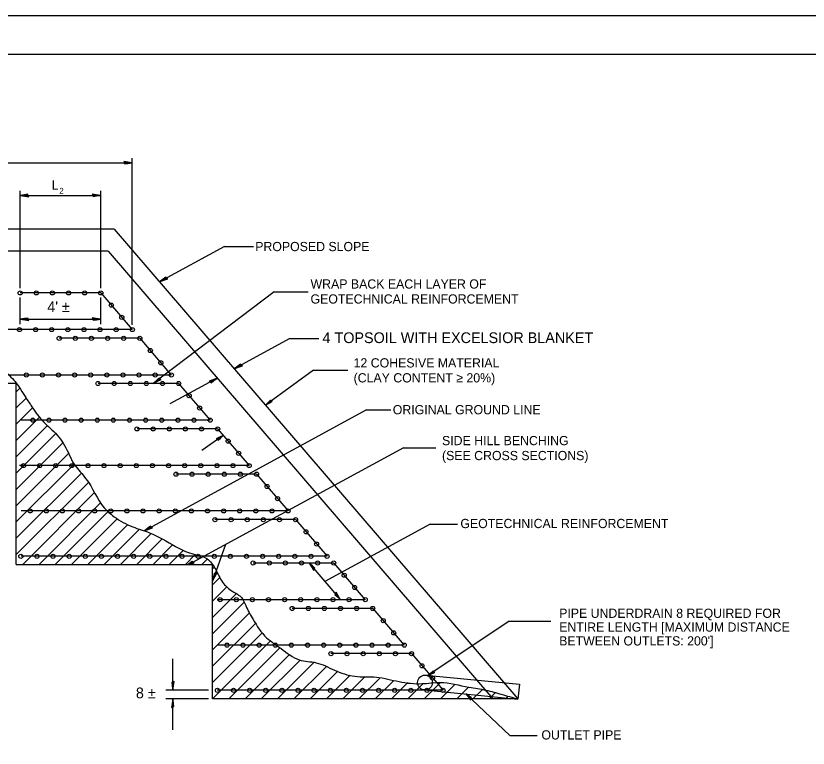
# Model space of a CAD drawing. Extents: x 0 to 2.83, y -0.13 to 1.83.
# Drawn here: x 0.496 to 1.356, y 1.038 to 1.833 of the extents above; entities that cross this region are included whole.
import ezdxf

# ---------------------------------------------------------------- set-up
doc = ezdxf.new("R2010")
doc.units = 0
for name, color, linetype in [('RD_Pr_Roadway_Dimensions', 7, 'Continuous'), ('RD_Pr_Roadway_Notes', 7, 'Continuous'), ('SH_General_Details', 7, 'Continuous'), ('SH_Printer_Plotting_Border', 7, 'Continuous')]:
    doc.layers.add(name, color=color, linetype=linetype)

msp = doc.modelspace()

# ---------------------------------------------------------------- linework, layer by layer
at = {"layer": 'RD_Pr_Roadway_Dimensions'}
for p, q in [((0.6227, 1.49772), (0.6227, 1.67866)), ((0.28375, 1.67366), (0.6227, 1.67366)), ((0.50098, 1.53753), (0.50098, 1.64343)), ((0.58848, 1.53753), (0.58848, 1.64343)), ((0.50098, 1.63843), (0.58848, 1.63843)), ((0.50098, 1.49858), (0.50098, 1.5276)), ((0.58848, 1.49858), (0.58848, 1.5276)), ((0.50098, 1.50404), (0.58848, 1.50404)), ((0.66666, 1.10113), (0.66666, 1.13546)), ((0.70527, 1.10113), (0.65895, 1.10113)), ((0.70527, 1.09176), (0.65895, 1.09176)), ((0.66666, 1.05819), (0.66666, 1.09176))]:
    msp.add_line(p, q, dxfattribs=at)
for points in [[(0.61409, 1.67378), (0.61438, 1.6725), (0.61801, 1.67305), (0.6227, 1.67366), (0.6177, 1.67434), (0.61332, 1.67511), (0.61409, 1.67378), (0.61447, 1.67293), (0.61955, 1.67366), (0.614, 1.67464), (0.61482, 1.67354), (0.61715, 1.67369), (0.61491, 1.67404)], [(0.50959, 1.63831), (0.5093, 1.63959), (0.50567, 1.63904), (0.50098, 1.63843), (0.50598, 1.63775), (0.51036, 1.63698), (0.50959, 1.63831), (0.5092, 1.63916), (0.50413, 1.63843), (0.50968, 1.63745), (0.50886, 1.63855), (0.50653, 1.6384), (0.50877, 1.63805)], [(0.57987, 1.63856), (0.58016, 1.63727), (0.5838, 1.63783), (0.58848, 1.63843), (0.58349, 1.63912), (0.57911, 1.63989), (0.57987, 1.63856), (0.58026, 1.63771), (0.58533, 1.63844), (0.57978, 1.63941), (0.58061, 1.63832), (0.58294, 1.63847), (0.5807, 1.63881)], [(0.57987, 1.50417), (0.58016, 1.50288), (0.5838, 1.50344), (0.58848, 1.50404), (0.58349, 1.50473), (0.57911, 1.50549), (0.57987, 1.50417), (0.58026, 1.50332), (0.58533, 1.50405), (0.57978, 1.50502), (0.58061, 1.50393), (0.58294, 1.50408), (0.5807, 1.50442)], [(0.50959, 1.50392), (0.5093, 1.5052), (0.50567, 1.50465), (0.50098, 1.50404), (0.50598, 1.50336), (0.51036, 1.50259), (0.50959, 1.50392), (0.5092, 1.50477), (0.50413, 1.50404), (0.50968, 1.50306), (0.50886, 1.50416), (0.50653, 1.50401), (0.50877, 1.50366)], [(0.66679, 1.10974), (0.6655, 1.10945), (0.66606, 1.10581), (0.66666, 1.10113), (0.66735, 1.10613), (0.66812, 1.11051), (0.66679, 1.10974), (0.66594, 1.10935), (0.66667, 1.10428), (0.66764, 1.10983), (0.66655, 1.10901), (0.6667, 1.10667), (0.66704, 1.10892)], [(0.66654, 1.08315), (0.66782, 1.08344), (0.66727, 1.08707), (0.66666, 1.09176), (0.66598, 1.08676), (0.66521, 1.08238), (0.66654, 1.08315), (0.66739, 1.08353), (0.66666, 1.08861), (0.66568, 1.08306), (0.66678, 1.08388), (0.66663, 1.08621), (0.66628, 1.08397)]]:
    msp.add_lwpolyline(points, dxfattribs=at)
at = {"layer": 'RD_Pr_Roadway_Notes'}
for p, q in [((0.72287, 1.58297), (0.65229, 1.54458)), ((0.72287, 1.58297), (0.75427, 1.58297)), ((0.77671, 1.53383), (0.6455, 1.43419)), ((0.77671, 1.53383), (0.81347, 1.53383)), ((0.79368, 1.4829), (0.73345, 1.45013)), ((0.79368, 1.4829), (0.82508, 1.4829)), ((0.81955, 1.44851), (0.7672, 1.41086)), ((0.81955, 1.44851), (0.85662, 1.44851)), ((0.71495, 1.44007), (0.66336, 1.41201)), ((0.87689, 1.40551), (0.63578, 1.27437)), ((0.87689, 1.40551), (0.90337, 1.40551)), ((0.72136, 1.37789), (0.69833, 1.36132)), ((0.91697, 1.36447), (0.68416, 1.23784)), ((0.91697, 1.36447), (0.95224, 1.36447)), ((0.94623, 1.28164), (0.83176, 1.21938)), ((0.94623, 1.28164), (0.97573, 1.28164)), ((0.81465, 1.23929), (0.84886, 1.19947)), ((1.0318, 1.17604), (0.94347, 1.11702)), ((1.0318, 1.17604), (1.07695, 1.17604)), ((1.0326, 1.05204), (0.98488, 1.09714)), ((1.0326, 1.05204), (1.0621, 1.05204))]:
    msp.add_line(p, q, dxfattribs=at)
for points in [[(0.65992, 1.54858), (0.65905, 1.54957), (0.65612, 1.54735), (0.65229, 1.54458), (0.65701, 1.54637), (0.66122, 1.54778), (0.65992, 1.54858), (0.65917, 1.54914), (0.65506, 1.54608), (0.6604, 1.54787), (0.65916, 1.54844), (0.65718, 1.5472), (0.65931, 1.54797)], [(0.74107, 1.45414), (0.7402, 1.45513), (0.73727, 1.4529), (0.73345, 1.45013), (0.73816, 1.45192), (0.74238, 1.45334), (0.74107, 1.45414), (0.74033, 1.4547), (0.73622, 1.45163), (0.74156, 1.45343), (0.74031, 1.454), (0.73833, 1.45275), (0.74047, 1.45352)], [(0.65243, 1.4393), (0.65143, 1.44015), (0.64887, 1.43751), (0.6455, 1.43419), (0.64989, 1.43667), (0.65385, 1.43871), (0.65243, 1.4393), (0.65161, 1.43975), (0.64801, 1.43609), (0.65302, 1.43867), (0.6517, 1.43905), (0.64994, 1.43752), (0.65193, 1.4386)], [(0.70733, 1.43607), (0.7082, 1.43508), (0.71112, 1.4373), (0.71495, 1.44007), (0.71023, 1.43829), (0.70602, 1.43687), (0.70733, 1.43607), (0.70807, 1.43551), (0.71218, 1.43857), (0.70684, 1.43678), (0.70809, 1.43621), (0.71006, 1.43745), (0.70793, 1.43668)], [(0.77347, 1.41524), (0.7726, 1.41601), (0.77026, 1.41373), (0.7672, 1.41086), (0.77116, 1.41296), (0.77472, 1.41468), (0.77347, 1.41524), (0.77275, 1.41565), (0.76947, 1.41249), (0.77398, 1.41467), (0.77282, 1.41503), (0.77122, 1.41371), (0.77301, 1.41463)], [(0.71509, 1.37351), (0.71596, 1.37274), (0.7183, 1.37503), (0.72136, 1.37789), (0.7174, 1.37579), (0.71384, 1.37408), (0.71509, 1.37351), (0.71581, 1.3731), (0.71909, 1.37626), (0.71458, 1.37409), (0.71574, 1.37372), (0.71734, 1.37504), (0.71555, 1.37413)], [(0.64341, 1.27837), (0.64254, 1.27937), (0.63961, 1.27714), (0.63578, 1.27437), (0.6405, 1.27616), (0.64471, 1.27757), (0.64341, 1.27837), (0.64266, 1.27893), (0.63855, 1.27587), (0.64389, 1.27767), (0.64265, 1.27823), (0.64067, 1.27699), (0.6428, 1.27776)], [(0.68868, 1.24016), (0.68781, 1.24114), (0.68488, 1.23892), (0.68339, 1.23784)], [(0.68552, 1.23784), (0.68577, 1.23794), (0.68999, 1.23935), (0.68868, 1.24016), (0.68794, 1.24072), (0.68408, 1.23784)], [(0.68439, 1.23784), (0.68917, 1.23945), (0.68792, 1.24002), (0.68594, 1.23877), (0.68808, 1.23954)], [(0.82017, 1.23268), (0.82095, 1.23373), (0.81817, 1.23613), (0.81465, 1.23929), (0.81739, 1.23505), (0.81966, 1.23123), (0.82017, 1.23268), (0.82056, 1.23352), (0.8167, 1.2369), (0.81958, 1.23205), (0.81987, 1.23339), (0.81824, 1.23506), (0.81944, 1.23313)], [(0.84334, 1.20608), (0.84256, 1.20502), (0.84535, 1.20263), (0.84886, 1.19947), (0.84612, 1.20371), (0.84385, 1.20753), (0.84334, 1.20608), (0.84295, 1.20523), (0.84681, 1.20186), (0.84394, 1.2067), (0.84364, 1.20537), (0.84528, 1.2037), (0.84407, 1.20562)], [(0.94989, 1.12118), (0.94905, 1.12199), (0.94663, 1.11978), (0.94347, 1.11702), (0.9475, 1.11899), (0.95112, 1.12058), (0.94989, 1.12118), (0.94919, 1.12162), (0.9458, 1.11857), (0.95038, 1.1206), (0.94923, 1.121), (0.94758, 1.11973), (0.94941, 1.12059)], [(0.99037, 1.0918), (0.99096, 1.09281), (0.98828, 1.09467), (0.98488, 1.09714), (0.98769, 1.09365), (0.99005, 1.09048), (0.99037, 1.0918), (0.99064, 1.09259), (0.98691, 1.09521), (0.9899, 1.0912), (0.99004, 1.09241), (0.98844, 1.09373), (0.98968, 1.09214)]]:
    msp.add_lwpolyline(points, dxfattribs=at)
at = {"layer": 'SH_General_Details'}
for p, q in [((2.83333, 1.83333), (-0.00001, 1.83333)), ((0.60312, 1.60181), (0.28375, 1.60181)), ((0.60312, 1.60181), (1.04139, 1.09176)), ((0.59646, 1.57797), (0.28375, 1.57797)), ((0.59646, 1.57797), (1.01425, 1.09176)), ((0.58848, 1.53253), (0.50098, 1.53253)), ((0.58848, 1.53253), (0.6227, 1.49272)), ((0.6227, 1.49272), (0.28856, 1.49272)), ((0.63084, 1.48324), (0.54334, 1.48324)), ((0.63084, 1.48324), (0.66505, 1.44342)), ((0.66505, 1.44342), (0.28856, 1.44342)), ((0.28375, 1.43467), (0.49678, 1.43467)), ((0.49678, 1.23784), (0.49678, 1.43467)), ((0.49678, 1.42532), (0.50048, 1.42902)), ((0.67298, 1.43419), (0.58548, 1.43419)), ((0.67298, 1.43419), (0.70719, 1.39438)), ((0.49678, 1.40764), (0.50748, 1.41834)), ((0.49678, 1.38996), (0.51449, 1.40767)), ((0.49678, 1.37228), (0.52208, 1.39758)), ((0.70719, 1.39438), (0.50189, 1.39438)), ((0.49678, 1.35461), (0.53061, 1.38843)), ((0.49678, 1.33693), (0.53936, 1.37951)), ((0.71534, 1.3849), (0.62784, 1.3849)), ((0.71534, 1.3849), (0.74955, 1.34508)), ((0.49678, 1.31925), (0.54717, 1.36964)), ((0.49678, 1.30157), (0.55366, 1.35845)), ((0.49678, 1.2839), (0.55959, 1.3467)), ((0.74955, 1.34508), (0.50007, 1.34508)), ((0.49678, 1.26622), (0.5674, 1.33684)), ((0.75761, 1.3357), (0.67011, 1.3357)), ((0.75761, 1.3357), (0.79183, 1.29589)), ((0.49678, 1.24854), (0.575, 1.32676)), ((0.50375, 1.23784), (0.58168, 1.31576)), ((0.52143, 1.23784), (0.58834, 1.30474)), ((0.79183, 1.29589), (0.50189, 1.29589)), ((0.53911, 1.23784), (0.59627, 1.295)), ((0.55679, 1.23784), (0.60638, 1.28744)), ((0.79997, 1.28641), (0.71247, 1.28641)), ((0.79997, 1.28641), (0.83418, 1.24659)), ((0.57446, 1.23784), (0.61774, 1.28112)), ((0.59214, 1.23784), (0.63036, 1.27606)), ((0.60982, 1.23784), (0.64324, 1.27126)), ((0.6275, 1.23784), (0.65476, 1.2651)), ((0.64517, 1.23784), (0.6663, 1.25897)), ((0.7238, 1.2594), (0.70981, 1.21979)), ((0.66285, 1.23784), (0.67836, 1.25335)), ((0.68053, 1.23784), (0.69109, 1.2484)), ((0.83418, 1.24659), (0.50189, 1.24659)), ((0.69821, 1.23784), (0.70435, 1.24398)), ((0.84138, 1.23929), (0.75389, 1.23929)), ((0.84138, 1.23929), (0.8756, 1.19947)), ((0.49678, 1.23784), (0.70981, 1.23784)), ((0.70981, 1.09176), (0.70981, 1.23784)), ((0.70981, 1.23328), (0.71151, 1.23498)), ((0.70981, 1.2156), (0.71781, 1.2236)), ((0.70981, 1.19793), (0.72544, 1.21355)), ((0.70981, 1.18025), (0.73565, 1.20609)), ((0.70981, 1.16257), (0.74398, 1.19674)), ((0.8756, 1.19947), (0.71481, 1.19947)), ((0.88374, 1.18999), (0.79625, 1.18999)), ((0.88374, 1.18999), (0.91796, 1.15017)), ((0.70981, 1.14489), (0.75005, 1.18513)), ((0.70981, 1.12722), (0.75633, 1.17373)), ((0.70981, 1.10954), (0.76368, 1.1634)), ((0.70981, 1.09186), (0.77264, 1.15469)), ((0.91796, 1.15017), (0.71481, 1.15017)), ((0.72738, 1.09176), (0.78292, 1.14729)), ((0.74506, 1.09176), (0.79346, 1.14016)), ((0.92588, 1.14095), (0.83838, 1.14095)), ((0.92588, 1.14095), (0.9601, 1.10113)), ((0.76274, 1.09176), (0.80491, 1.13392)), ((0.78042, 1.09176), (0.82024, 1.13158)), ((0.79809, 1.09176), (0.83304, 1.1267)), ((0.81577, 1.09176), (0.84579, 1.12178)), ((0.83344, 1.09176), (0.85921, 1.11752)), ((0.85112, 1.09176), (0.87511, 1.11574)), ((0.8688, 1.09176), (0.89166, 1.11462)), ((0.88648, 1.09176), (0.90646, 1.11173)), ((0.94129, 1.11751), (1.04293, 1.1077)), ((0.9601, 1.10113), (0.71481, 1.10113)), ((0.90416, 1.09176), (0.9219, 1.1095)), ((0.92183, 1.09176), (0.93848, 1.1084)), ((0.93951, 1.09176), (0.95727, 1.10951)), ((0.93974, 1.1015), (1.04139, 1.09168)), ((0.95719, 1.09176), (0.97255, 1.10712)), ((0.97487, 1.09176), (0.9877, 1.10459)), ((0.99254, 1.09176), (1.00282, 1.10203)), ((1.04293, 1.1077), (1.04139, 1.09168)), ((1.01022, 1.09176), (1.01708, 1.09862)), ((1.0279, 1.09176), (1.03086, 1.09472)), ((1.04139, 1.09176), (0.70981, 1.09176))]:
    msp.add_line(p, q, dxfattribs=at)
msp.add_lwpolyline([(0.16666, 1.79167), (2.79166, 1.79167), (2.79166, 0.04167), (0.16666, 0.04167)], close=True, dxfattribs=at)
msp.add_lwpolyline([(0.71279, 1.22786), (0.71149, 1.22802), (0.7108, 1.2244), (0.70981, 1.21979), (0.71212, 1.22427), (0.7143, 1.22814), (0.71279, 1.22786), (0.71187, 1.22778), (0.71087, 1.22275), (0.71363, 1.22766), (0.71233, 1.22725), (0.71169, 1.225), (0.71276, 1.227)], dxfattribs=at)
for centre, radius in [((0.50098, 1.53254), 0.00224), ((0.51848, 1.53254), 0.00224), ((0.53598, 1.53254), 0.00224), ((0.55348, 1.53254), 0.00224), ((0.57098, 1.53254), 0.00224), ((0.58848, 1.53254), 0.00224), ((0.59988, 1.51927), 0.00224), ((0.61128, 1.50599), 0.00224), ((0.50019, 1.49272), 0.00224), ((0.51769, 1.49272), 0.00224), ((0.53519, 1.49272), 0.00224), ((0.55269, 1.49272), 0.00224), ((0.57019, 1.49272), 0.00224), ((0.58769, 1.49272), 0.00224), ((0.60519, 1.49272), 0.00224), ((0.62269, 1.49272), 0.00224), ((0.54334, 1.48324), 0.00224), ((0.56084, 1.48324), 0.00224), ((0.57834, 1.48324), 0.00224), ((0.59584, 1.48324), 0.00224), ((0.61333, 1.48324), 0.00224), ((0.63083, 1.48324), 0.00224), ((0.64224, 1.46997), 0.00224), ((0.65364, 1.45669), 0.00224), ((0.50755, 1.44342), 0.00224), ((0.52505, 1.44342), 0.00224), ((0.54255, 1.44342), 0.00224), ((0.56005, 1.44342), 0.00224), ((0.57755, 1.44342), 0.00224), ((0.59505, 1.44342), 0.00224), ((0.61255, 1.44342), 0.00224), ((0.63005, 1.44342), 0.00224), ((0.64755, 1.44342), 0.00224), ((0.66505, 1.44342), 0.00224), ((0.58548, 1.4342), 0.00224), ((0.60298, 1.4342), 0.00224), ((0.62047, 1.4342), 0.00224), ((0.63797, 1.4342), 0.00224), ((0.65547, 1.4342), 0.00224), ((0.67297, 1.4342), 0.00224), ((0.68438, 1.42093), 0.00224), ((0.69578, 1.40766), 0.00224), ((0.51469, 1.39438), 0.00224), ((0.53219, 1.39438), 0.00224), ((0.54969, 1.39438), 0.00224), ((0.56719, 1.39438), 0.00224), ((0.58469, 1.39438), 0.00224), ((0.60219, 1.39438), 0.00224), ((0.61969, 1.39438), 0.00224), ((0.63719, 1.39438), 0.00224), ((0.65469, 1.39438), 0.00224), ((0.67219, 1.39438), 0.00224), ((0.68969, 1.39438), 0.00224), ((0.70719, 1.39438), 0.00224), ((0.62783, 1.38491), 0.00224), ((0.64533, 1.38491), 0.00224), ((0.66283, 1.38491), 0.00224), ((0.68033, 1.38491), 0.00224), ((0.69783, 1.38491), 0.00224), ((0.71533, 1.38491), 0.00224), ((0.72674, 1.37163), 0.00224), ((0.73814, 1.35836), 0.00224), ((0.50455, 1.34508), 0.00224), ((0.52205, 1.34508), 0.00224), ((0.53955, 1.34508), 0.00224), ((0.55705, 1.34508), 0.00224), ((0.57455, 1.34508), 0.00224), ((0.59205, 1.34508), 0.00224), ((0.60955, 1.34508), 0.00224), ((0.62705, 1.34508), 0.00224), ((0.64455, 1.34508), 0.00224), ((0.66205, 1.34508), 0.00224), ((0.67955, 1.34508), 0.00224), ((0.69705, 1.34508), 0.00224), ((0.71455, 1.34508), 0.00224), ((0.73205, 1.34508), 0.00224), ((0.74955, 1.34508), 0.00224), ((0.6701, 1.33571), 0.00224), ((0.6876, 1.33571), 0.00224), ((0.7051, 1.33571), 0.00224), ((0.7226, 1.33571), 0.00224), ((0.7401, 1.33571), 0.00224), ((0.7576, 1.33571), 0.00224), ((0.76901, 1.32244), 0.00224), ((0.78041, 1.30916), 0.00224), ((0.51183, 1.29589), 0.00224), ((0.52933, 1.29589), 0.00224), ((0.54683, 1.29589), 0.00224), ((0.56433, 1.29589), 0.00224), ((0.58182, 1.29589), 0.00224), ((0.59932, 1.29589), 0.00224), ((0.61682, 1.29589), 0.00224), ((0.63432, 1.29589), 0.00224), ((0.65182, 1.29589), 0.00224), ((0.66932, 1.29589), 0.00224), ((0.68682, 1.29589), 0.00224), ((0.70432, 1.29589), 0.00224), ((0.72182, 1.29589), 0.00224), ((0.73932, 1.29589), 0.00224), ((0.75682, 1.29589), 0.00224), ((0.77432, 1.29589), 0.00224), ((0.79182, 1.29589), 0.00224), ((0.71247, 1.28641), 0.00224), ((0.72997, 1.28641), 0.00224), ((0.74746, 1.28641), 0.00224), ((0.76496, 1.28641), 0.00224), ((0.78246, 1.28641), 0.00224), ((0.79996, 1.28641), 0.00224), ((0.81137, 1.27314), 0.00224), ((0.82277, 1.25987), 0.00224), ((0.50168, 1.24659), 0.00224), ((0.51918, 1.24659), 0.00224), ((0.53668, 1.24659), 0.00224), ((0.55418, 1.24659), 0.00224), ((0.57168, 1.24659), 0.00224), ((0.58918, 1.24659), 0.00224), ((0.60668, 1.24659), 0.00224), ((0.62418, 1.24659), 0.00224), ((0.64168, 1.24659), 0.00224), ((0.65918, 1.24659), 0.00224), ((0.67668, 1.24659), 0.00224), ((0.69418, 1.24659), 0.00224), ((0.71168, 1.24659), 0.00224), ((0.72918, 1.24659), 0.00224), ((0.74668, 1.24659), 0.00224), ((0.76418, 1.24659), 0.00224), ((0.78168, 1.24659), 0.00224), ((0.79918, 1.24659), 0.00224), ((0.81668, 1.24659), 0.00224), ((0.83418, 1.24659), 0.00224), ((0.75388, 1.23929), 0.00224), ((0.77138, 1.23929), 0.00224), ((0.78888, 1.23929), 0.00224), ((0.80638, 1.23929), 0.00224), ((0.82388, 1.23929), 0.00224), ((0.84138, 1.23929), 0.00224), ((0.85278, 1.22602), 0.00224), ((0.86419, 1.21274), 0.00224), ((0.7181, 1.19947), 0.00224), ((0.7356, 1.19947), 0.00224), ((0.7531, 1.19947), 0.00224), ((0.7706, 1.19947), 0.00224), ((0.78809, 1.19947), 0.00224), ((0.80559, 1.19947), 0.00224), ((0.82309, 1.19947), 0.00224), ((0.84059, 1.19947), 0.00224), ((0.85809, 1.19947), 0.00224), ((0.87559, 1.19947), 0.00224), ((0.79624, 1.18999), 0.00224), ((0.81374, 1.18999), 0.00224), ((0.83124, 1.18999), 0.00224), ((0.84874, 1.18999), 0.00224), ((0.86624, 1.18999), 0.00224), ((0.88374, 1.18999), 0.00224), ((0.89514, 1.17672), 0.00224), ((0.90655, 1.16345), 0.00224), ((0.72545, 1.15017), 0.00224), ((0.74295, 1.15017), 0.00224), ((0.76045, 1.15017), 0.00224), ((0.77795, 1.15017), 0.00224), ((0.79545, 1.15017), 0.00224), ((0.81295, 1.15017), 0.00224), ((0.83045, 1.15017), 0.00224), ((0.84795, 1.15017), 0.00224), ((0.86545, 1.15017), 0.00224), ((0.88295, 1.15017), 0.00224), ((0.90045, 1.15017), 0.00224), ((0.91795, 1.15017), 0.00224), ((0.83838, 1.14095), 0.00224), ((0.85588, 1.14095), 0.00224), ((0.87338, 1.14095), 0.00224), ((0.89088, 1.14095), 0.00224), ((0.90838, 1.14095), 0.00224), ((0.92588, 1.14095), 0.00224), ((0.93728, 1.12768), 0.00224), ((0.94052, 1.10952), 0.00806), ((0.94868, 1.11441), 0.00224), ((0.7151, 1.10113), 0.00224), ((0.7326, 1.10113), 0.00224), ((0.7501, 1.10113), 0.00224), ((0.7676, 1.10113), 0.00224), ((0.7851, 1.10113), 0.00224), ((0.80259, 1.10113), 0.00224), ((0.82009, 1.10113), 0.00224), ((0.83759, 1.10113), 0.00224), ((0.85509, 1.10113), 0.00224), ((0.87259, 1.10113), 0.00224), ((0.89009, 1.10113), 0.00224), ((0.90759, 1.10113), 0.00224), ((0.92509, 1.10113), 0.00224), ((0.94259, 1.10113), 0.00224), ((0.96009, 1.10113), 0.00224)]:
    msp.add_circle(centre, radius, dxfattribs=at)
for points in [[(0.28375, 1.60181), (0.29365, 1.59667), (0.30607, 1.58282), (0.32358, 1.56559), (0.3425, 1.55119), (0.35775, 1.5348), (0.37159, 1.52181), (0.38006, 1.51249), (0.39164, 1.50147), (0.40688, 1.48989), (0.42665, 1.48113), (0.44105, 1.4752), (0.4515, 1.46673), (0.47183, 1.45627), (0.48482, 1.44723), (0.49678, 1.43467)], [(0.49678, 1.43467), (0.50858, 1.41665), (0.51548, 1.40616), (0.52819, 1.39069), (0.53536, 1.38406), (0.54917, 1.36694), (0.56021, 1.34567), (0.57236, 1.33076), (0.59224, 1.29927), (0.60301, 1.2896), (0.62316, 1.27855), (0.64139, 1.2722), (0.66955, 1.25729), (0.68722, 1.24956), (0.70544, 1.24293), (0.70981, 1.23784)], [(0.70981, 1.23784), (0.71322, 1.23212), (0.72057, 1.21869), (0.73176, 1.20845), (0.74135, 1.20173), (0.74583, 1.1931), (0.75382, 1.17807), (0.76853, 1.15824), (0.78419, 1.14641), (0.80401, 1.13426), (0.82224, 1.13106), (0.84206, 1.12306), (0.86412, 1.11635), (0.88778, 1.11539), (0.9124, 1.11059), (0.93733, 1.10835), (0.95652, 1.10963), (0.98817, 1.10451), (1.00671, 1.10131), (1.02333, 1.09684), (1.04139, 1.09176)]]:
    msp.add_spline(points, degree=3, dxfattribs=at)
at = {"layer": 'SH_Printer_Plotting_Border'}
msp.add_lwpolyline([(-0.00001, 0), (2.83333, 0), (2.83333, 1.83333), (-0.00001, 1.83333)], close=True, dxfattribs=at)

# ---------------------------------------------------------------- texts
at = {"layer": 'RD_Pr_Roadway_Dimensions'}
for s, height, p in [('L', 0.01, (0.5352, 1.64459)), ('2', 0.00625, (0.54355, 1.64033)), ("4' ±", 0.011667, (0.53039, 1.51177)), ('8 ±', 0.011667, (0.62657, 1.09247))]:
    msp.add_text(s, height=height, dxfattribs=at).set_placement(p)
at = {"layer": 'RD_Pr_Roadway_Notes'}
for s, height, p in [('PROPOSED SLOPE', 0.0099997, (0.75613, 1.57789)), ('WRAP BACK EACH LAYER OF ', 0.0099997, (0.81619, 1.53725)), ('GEOTECHNICAL REINFORCEMENT', 0.0099997, (0.81619, 1.521)), ('4 TOPSOIL WITH EXCELSIOR BLANKET', 0.0116667, (0.82918, 1.47808)), ('12 COHESIVE MATERIAL', 0.0099997, (0.86296, 1.45161)), ('(CLAY CONTENT ≥ 20%)', 0.0099997, (0.86296, 1.43536)), ('ORIGINAL GROUND LINE', 0.0099997, (0.9055, 1.40076)), ('SIDE HILL BENCHING', 0.0099997, (0.95894, 1.36724)), ('(SEE CROSS SECTIONS)', 0.0099997, (0.95894, 1.35099)), ('GEOTECHNICAL REINFORCEMENT', 0.0099997, (0.97889, 1.27722)), ('PIPE UNDERDRAIN 8 REQUIRED FOR', 0.01, (1.08614, 1.17979)), ('ENTIRE LENGTH [MAXIMUM DISTANCE', 0.01, (1.08614, 1.16479)), ("BETWEEN OUTLETS: 200']", 0.01, (1.08614, 1.14979)), ('OUTLET PIPE', 0.01, (1.06687, 1.04772))]:
    msp.add_text(s, height=height, dxfattribs=at).set_placement(p)

doc.saveas('drawing.dxf')
